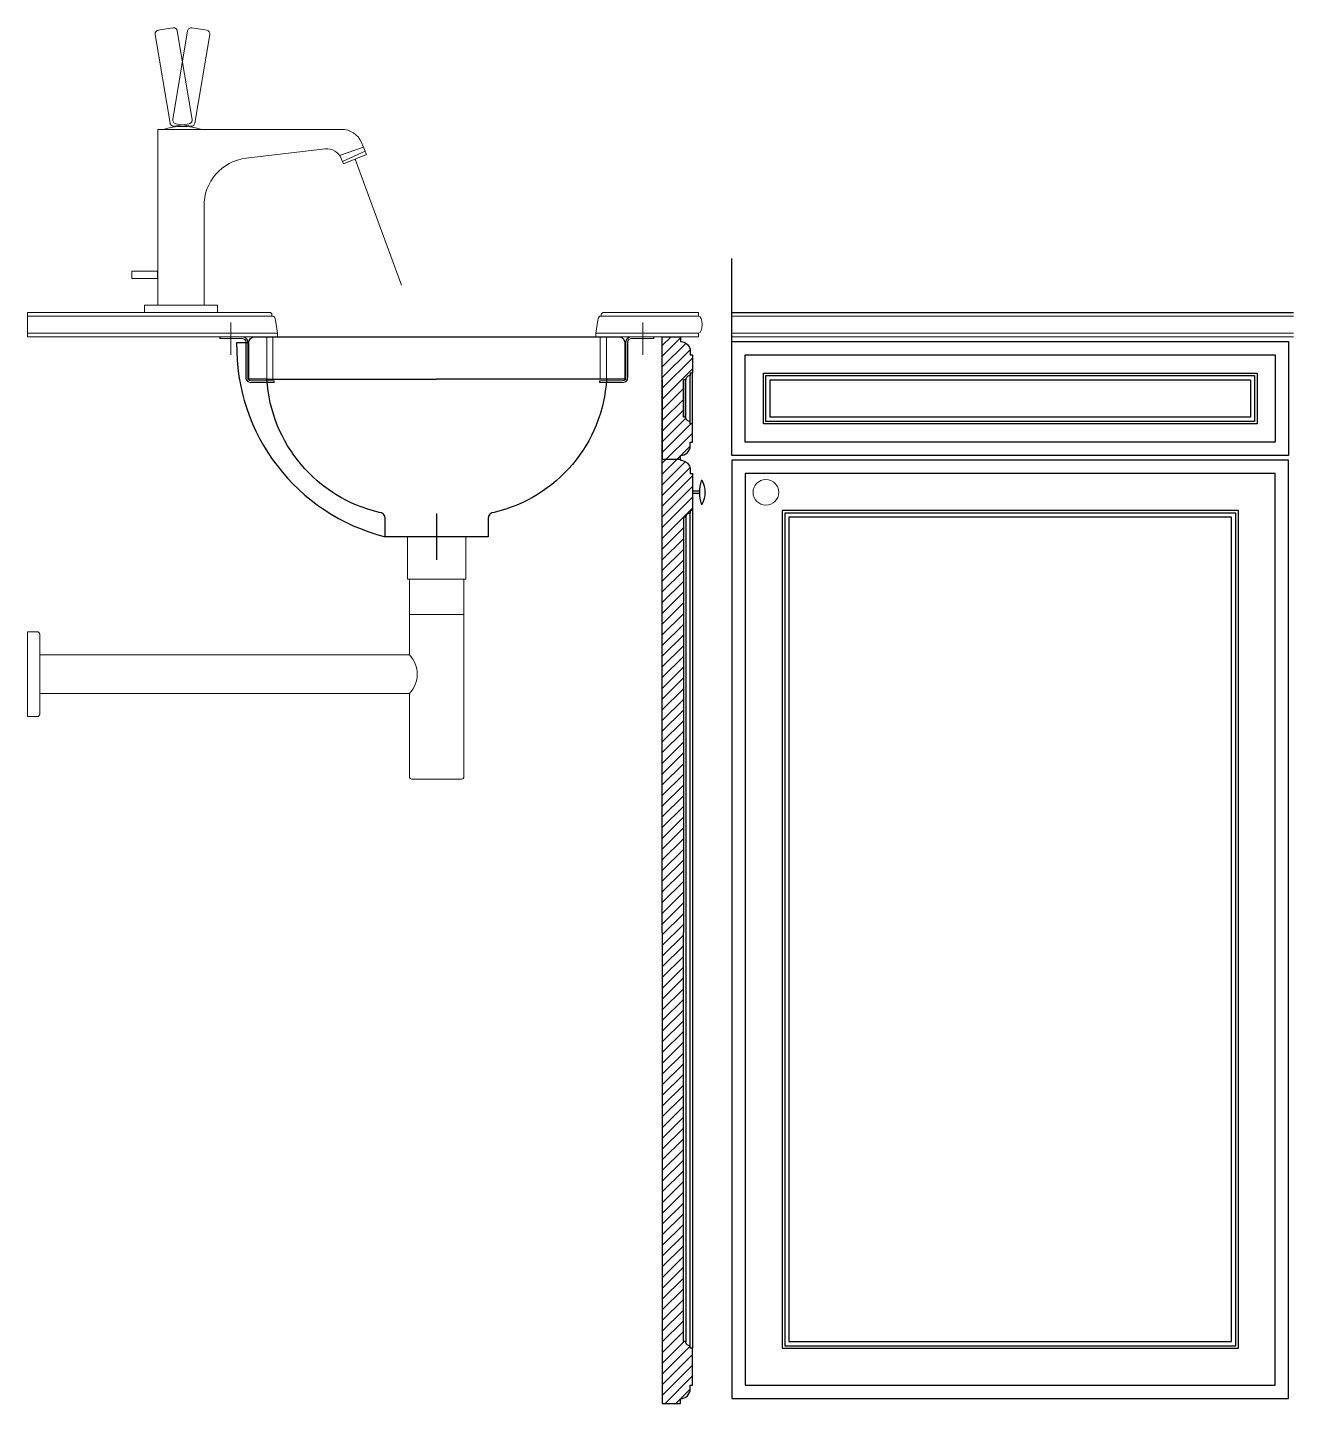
# Model space of a CAD drawing. Header units: inches. Extents: x -12478 to 399182, y -16583 to 525552.
# Drawn here: x -8216 to -7172, y 1173 to 2308 of the extents above; entities that cross this region are included whole.
import ezdxf

# ---------------------------------------------------------------- set-up
doc = ezdxf.new("R2010")
doc.units = ezdxf.units.IN
doc.header["$LTSCALE"] = 1000
doc.header["$MEASUREMENT"] = 0
for name, pattern in [('HIDDEN', [0.375, 0.25, -0.125]), ('HIDDEN2', [0.1875, 0.125, -0.0625]), ('PR11_AL Kaabi_Villa_GF-07_Make up & Toilet$0$HIDDEN2', [4.7625, 3.175, -1.5875])]:
    doc.linetypes.add(name, pattern=pattern)
for name, color, linetype in [('A-DIM', 9, 'Continuous'), ('CQ Grg Gypsum', 41, 'Continuous'), ('CQ SANITARY WARES', 212, 'Continuous'), ('MARBLE 2', 6, 'Continuous'), ('SANITARY WARES', 212, 'Continuous')]:
    doc.layers.add(name, color=color, linetype=linetype)
for name, color, linetype, lineweight in [('CQ Gypsum Hatch', 8, 'Continuous', 20), ('CQ Marble', 6, 'Continuous', 0), ('Sanitaire', 253, 'Continuous', 0), ('Sanitary', 253, 'Continuous', 0)]:
    doc.layers.add(name, color=color, linetype=linetype, lineweight=lineweight)

# ---------------------------------------------------------------- blocks, each defined once
blk = doc.blocks.new('duravit foster side')
at = {"layer": 'Sanitary', "lineweight": 0}
for p, q in [((40918.3, -1407.4, 0), (40918.3, -1380.7, 0)), ((41258, -1407.4, 0), (41258, -1380.7, 0))]:
    blk.add_line(p, q, dxfattribs=at)
at = {"layer": 'Sanitary', "lineweight": 0, "elevation": 0}
for points in [[(40953.9, -1430.3), (40935.2, -1430.3, -0.431365), (40930.8, -1426.1), (40930.8, -1397.2, 0.431365), (40927.4, -1394), (40909.2, -1394), (40909.2, -1392.5), (40927.3, -1392.5, -0.431365), (40932.3, -1397.2), (40932.3, -1426.1, 0.431365), (40935.1, -1428.8), (40953.9, -1428.8), (40953.9, -1430.3)], [(41222.4, -1430.3), (41241.1, -1430.3, 0.431365), (41245.5, -1426.1), (41245.5, -1397.2, -0.431365), (41248.9, -1394), (41267, -1394), (41267, -1392.5), (41249, -1392.5, 0.431365), (41244, -1397.2), (41244, -1426.1, -0.431365), (41241.2, -1428.8), (41222.4, -1428.8), (41222.4, -1430.3)]]:
    blk.add_lwpolyline(points, format="xyb", dxfattribs=at)
at = {"layer": 'SANITARY WARES', "linetype": 'HIDDEN2', "lineweight": 0}
for p, q in [((40948.3, -1392.4), (40948.3, -1427.4)), ((41228.4, -1392.4), (41228.4, -1427.4))]:
    blk.add_line(p, q, dxfattribs=at)
at = {"layer": 'SANITARY WARES'}
for p in [(40948.3, -1427.4), (41228.3, -1427.4)]:
    blk.add_line(p, (41088.4, -1427.4), dxfattribs=at)
at = {"layer": 'SANITARY WARES', "color": 4}
blk.add_line((41088.4, -1538.2), (41088.4, -1576.6), dxfattribs=at)
at = {"layer": 'SANITARY WARES'}
blk.add_lwpolyline([(41228.3, -1427.4), (41243.3, -1427.4), (41243.3, -1397.4, 0.414214), (41238.3, -1392.4), (40938.3, -1392.4, 0.414214), (40933.3, -1397.4), (40933.3, -1427.4), (40948.3, -1427.4, 0.331096), (41041, -1537.4, -0.40788), (41045.9, -1542.4), (41045.9, -1557.4), (41130.8, -1557.4), (41130.8, -1542.4, -0.407798), (41135.7, -1537.4, 0.331478)], format="xyb", close=True, dxfattribs=at)
blk.add_lwpolyline([(41243.3, -1397.4), (41253.3, -1397.4, -0.349204), (41130.8, -1557.4, -0.094557)], format="xyb", dxfattribs=at)
blk = doc.blocks.new('hansgrohe citterio E - side')
at = {"layer": 'SANITARY WARES', "color": 253, "linetype": 'PR11_AL Kaabi_Villa_GF-07_Make up & Toilet$0$HIDDEN2', "lineweight": 0, "ltscale": 5}
blk.add_line((8189.9, 7300.8), (8228.1, 7196.9), dxfattribs=at)
at = {"layer": 'SANITARY WARES', "linetype": 'HIDDEN', "lineweight": 0, "ltscale": 40}
blk.add_lwpolyline([(8039.9, 7409), (8027.6, 7407, 0.414214), (8025.1, 7403.5), (8037.4, 7330.4, 0.414214), (8040.9, 7328), (8053.1, 7330, 0.414214), (8055.6, 7333.4), (8043.3, 7406.6, 0.414214)], format="xyb", close=True, dxfattribs=at)
at = {"layer": 'SANITARY WARES', "lineweight": 0}
blk.add_lwpolyline([(8055.4, 7409), (8067.6, 7407, -0.414214), (8070.1, 7403.5), (8057.8, 7330.4, -0.414214), (8054.4, 7328), (8042.1, 7330, -0.414214), (8039.7, 7333.4), (8051.9, 7406.6, -0.414214)], format="xyb", close=True, dxfattribs=at)
for points in [[(8027.4, 7180.3), (8027.4, 7325.3), (8178.7, 7325.3, -0.301525), (8195.2, 7314.6, -0.177187)], [(8195.2, 7314.6), (8199.4, 7304.7), (8180.4, 7296.9), (8178.6, 7301.2, 0.327296), (8165.3, 7309.2), (8100.2, 7301.5, 0.385781), (8065.4, 7261.6), (8065.4, 7180.3)]]:
    blk.add_lwpolyline(points, format="xyb", dxfattribs=at)
for points in [[(8177.2, 7303.7), (8196.9, 7310.7)], [(8179.7, 7298.7), (8198.4, 7307.3)]]:
    blk.add_lwpolyline(points, dxfattribs=at)
for points in [[(8005.9, 7208.2), (8026.9, 7208.2), (8026.9, 7202.2), (8005.9, 7202.2)], [(8016.4, 7180.3), (8076.4, 7180.3), (8076.4, 7174.3), (8016.4, 7174.3)]]:
    blk.add_lwpolyline(points, close=True, dxfattribs=at)
blk.add_arc((8047.6, 7273.6), 54.1, 72.9357, 107.0643, dxfattribs=at)

msp = doc.modelspace()

# ---------------------------------------------------------------- hatches: boundary and pattern name
at = {"layer": 'Sanitaire'}
h = msp.add_hatch(dxfattribs=at)
h.set_pattern_fill('ANSI31', color=8, scale=50)
h.set_pattern_definition([(45, (-36106.3124, 10233.555), (-4.4194174, 4.4194174), [])])
h.paths.add_polyline_path([(-7667.6, 1939.9), (-7669.6, 1939.9), (-7669.6, 1942.9, 0.414214), (-7677.6, 1950.9), (-7677.6, 1951.9), (-7692.6, 1951.9), (-7692.6, 1561.3), (-7692.6, 1172.9), (-7677.6, 1172.9), (-7677.6, 1176.9, 0.414214), (-7669.6, 1184.9), (-7669.6, 1187.9), (-7667.6, 1187.9), (-7667.6, 1218.4), (-7669.6, 1218.4), (-7669.6, 1220.4, -0.414214), (-7673.2, 1223.9), (-7675.2, 1223.9), (-7675.2, 1561.3), (-7675.2, 1903.9), (-7673.2, 1903.9, -0.414214), (-7669.6, 1907.4), (-7669.6, 1909.4), (-7667.6, 1909.4)])
h.paths.add_polyline_path([(-7675.2, 2017.4), (-7673.2, 2017.4, -0.414214), (-7669.6, 2020.9), (-7669.6, 2022.9), (-7667.6, 2022.9), (-7667.6, 2037.9), (-7669.6, 2037.9), (-7669.6, 2040.9, 0.414214), (-7677.6, 2048.9), (-7677.6, 2052.9), (-7692.6, 2052.9), (-7692.6, 1951.9), (-7677.6, 1951.9), (-7677.6, 1954.9, 0.414214), (-7669.6, 1962.9), (-7669.6, 1965.9), (-7667.6, 1965.9), (-7667.6, 1980.9), (-7669.6, 1980.9), (-7669.6, 1982.9, -0.414214), (-7673.2, 1986.4), (-7675.2, 1986.4)])

# ---------------------------------------------------------------- linework, layer by layer
at = {"color": 8}
for p, q in [((-7635.2, 2048.9), (-7635.2, 2117.3)), ((-7661.9, 1925.5, 0), (-7667.6, 1925.5)), ((-7661.9, 1923.5, 0), (-7667.6, 1923.5))]:
    msp.add_line(p, q, dxfattribs=at)
for centre, radius, start, end in [((-7623.9, 1924.5, 0), 38, 165.501, 194.499), ((-7660.2, 1933.8, 0), 0.5, 30.1073, 165.501), ((-7676.4, 1924.5, 0), 19.2, 329.8927, 30.1073), ((-7660.2, 1915.1, 0), 0.5, 194.499, 329.8927)]:
    msp.add_arc(centre, radius, start, end, dxfattribs=at)
at = {"layer": 'A-DIM', "color": 8}
msp.add_line((-7635.2, 2072.9, 0), (-7172.2, 2072.9, 0), dxfattribs=at)
at = {"layer": 'CQ Grg Gypsum'}
for p, q in [((-7669.6, 1982.9), (-7669.6, 2020.9)), ((-7667.6, 1980.9), (-7667.6, 2022.9)), ((-7673.2, 1986.4), (-7673.2, 2017.4)), ((-7669.6, 1220.4), (-7669.6, 1907.4, 0)), ((-7667.6, 1909.4), (-7667.6, 1218.4, 0)), ((-7673.2, 1903.9), (-7673.2, 1223.9, 0))]:
    msp.add_line(p, q, dxfattribs=at)
for points in [[(-7692.6, 1951.9), (-7692.6, 2052.9), (-7677.6, 2052.9), (-7677.6, 2048.9, -0.414214), (-7669.6, 2040.9), (-7669.6, 2037.9), (-7667.6, 2037.9), (-7667.6, 2022.9), (-7669.6, 2022.9), (-7669.6, 2020.9, 0.414214), (-7673.2, 2017.4), (-7675.2, 2017.4), (-7675.2, 1986.4)], [(-7692.6, 2017.4), (-7692.6, 1951.9), (-7677.6, 1951.9), (-7677.6, 1954.9, 0.414214), (-7669.6, 1962.9), (-7669.6, 1965.9), (-7667.6, 1965.9), (-7667.6, 1980.9), (-7669.6, 1980.9), (-7669.6, 1982.9, -0.414214), (-7673.2, 1986.4), (-7675.2, 1986.4), (-7675.2, 2017.4)], [(-7692.6, 1561.3), (-7692.6, 1951.9), (-7677.6, 1951.9), (-7677.6, 1950.9, -0.414214), (-7669.6, 1942.9), (-7669.6, 1939.9), (-7667.6, 1939.9), (-7667.6, 1909.4), (-7669.6, 1909.4), (-7669.6, 1907.4, 0.414214), (-7673.2, 1903.9), (-7675.2, 1903.9), (-7675.2, 1561.3)], [(-7692.6, 1561.3), (-7692.6, 1172.9), (-7677.6, 1172.9), (-7677.6, 1176.9, 0.414214), (-7669.6, 1184.9), (-7669.6, 1187.9), (-7667.6, 1187.9), (-7667.6, 1218.4), (-7669.6, 1218.4), (-7669.6, 1220.4, -0.414214), (-7673.2, 1223.9), (-7675.2, 1223.9), (-7675.2, 1561.3)]]:
    msp.add_lwpolyline(points, format="xyb", dxfattribs=at)
for points in [[(-7176.2, 2048.9), (-7176.2, 1954.9), (-7635.2, 1954.9), (-7635.2, 2048.9)], [(-7207.7, 2017.4), (-7207.7, 1986.4), (-7603.7, 1986.4), (-7603.7, 2017.4)], [(-7176.2, 1950.9), (-7635.2, 1950.9), (-7635.2, 1176.9), (-7176.2, 1176.9)], [(-7223.2, 1903.9), (-7588.2, 1903.9), (-7588.2, 1223.9), (-7223.2, 1223.9)]]:
    msp.add_lwpolyline(points, close=True, dxfattribs=at)
at = {"layer": 'CQ Grg Gypsum', "color": 8}
for points in [[(-7187.2, 2037.9), (-7187.2, 1965.9), (-7624.2, 1965.9), (-7624.2, 2037.9)], [(-7202.2, 2022.9), (-7202.2, 1980.9), (-7609.2, 1980.9), (-7609.2, 2022.9)], [(-7204.2, 2020.9), (-7204.2, 1982.9), (-7607.2, 1982.9), (-7607.2, 2020.9)], [(-7187.2, 1939.9), (-7624.2, 1939.9), (-7624.2, 1187.9), (-7187.2, 1187.9)], [(-7217.6, 1909.4), (-7593.7, 1909.4), (-7593.7, 1218.4), (-7217.6, 1218.4)], [(-7219.6, 1907.4), (-7591.7, 1907.4), (-7591.7, 1220.4), (-7219.6, 1220.4)]]:
    msp.add_lwpolyline(points, close=True, dxfattribs=at)
at = {"layer": 'CQ Gypsum Hatch', "color": 8}
msp.add_circle((-7607.2, 1924.5, 0), 10.6, dxfattribs=at)
at = {"layer": 'CQ Marble'}
for p, q in [((-7635.2, 2072.9, 0), (-7192.2, 2072.9, 0)), ((-7172.2, 2072.9, 0), (-7635.2, 2072.9, 0)), ((-7172.2, 2069.9, 0), (-7635.2, 2069.9, 0)), ((-7635.2, 2055.9, 0), (-7172.2, 2055.9, 0)), ((-7635.2, 2052.9, 0), (-7172.2, 2052.9, 0))]:
    msp.add_line(p, q, dxfattribs=at)
at = {"layer": 'MARBLE 2', "lineweight": 0}
for p, q in [((-8039.5, 2072.9, 0), (-8216, 2072.9, 0)), ((-8216, 2072.9, 0), (-8216, 2052.9, 0)), ((-8013.4, 2069.9, 0), (-8216, 2069.9, 0)), ((-7662.7, 2069.9, 0), (-7744, 2069.9, 0)), ((-7662.7, 2072.9, 0), (-7717.9, 2072.9, 0)), ((-7662.7, 2069.9, 0), (-7662.7, 2072.9, 0)), ((-8009.9, 2055.9, 0), (-8216, 2055.9, 0)), ((-7662.7, 2055.9, 0), (-7747.5, 2055.9, 0)), ((-7662.7, 2052.9, 0), (-7662.7, 2055.9, 0)), ((-8009.9, 2052.9, 0), (-8216, 2052.9, 0)), ((-7662.7, 2052.9, 0), (-7747.5, 2052.9, 0))]:
    msp.add_line(p, q, dxfattribs=at)
at = {"layer": 'MARBLE 2', "lineweight": 0, "elevation": 0}
for points in [[(-8039.5, 2072.9), (-8016.5, 2072.9, -0.414214), (-8014.5, 2070.9), (-8014.5, 2069.9), (-8013.4, 2069.9, -0.140643), (-8011.5, 2066.6), (-8009.9, 2055.9), (-8009.9, 2052.9)], [(-7717.9, 2072.9), (-7740.9, 2072.9, 0.414214), (-7742.9, 2070.9), (-7742.9, 2069.9), (-7744, 2069.9, 0.140643), (-7745.9, 2066.6), (-7747.5, 2055.9), (-7747.5, 2052.9)]]:
    msp.add_lwpolyline(points, format="xyb", dxfattribs=at)
at = {"layer": 'MARBLE 2', "lineweight": 0}
msp.add_ellipse((-7662.7, 2062.9, 0), major_axis=(0, 7), ratio=0.428571, start_param=3.141593, end_param=6.283185, dxfattribs=at)
at = {"layer": 'Sanitary', "lineweight": 0, "elevation": 0}
for points in [[(-8012.9, 2015.1), (-8031.6, 2015.1, -0.431365), (-8036, 2019.2), (-8036, 2048.2, 0.431365), (-8039.4, 2051.4), (-8057.6, 2051.4), (-8057.6, 2052.9), (-8039.5, 2052.9, -0.431365), (-8034.5, 2048.2), (-8034.5, 2019.2, 0.431365), (-8031.7, 2016.6), (-8012.9, 2016.6), (-8012.9, 2015.1)], [(-7744.4, 2015.1), (-7725.7, 2015.1, 0.431365), (-7721.3, 2019.2), (-7721.3, 2048.2, -0.431365), (-7717.9, 2051.4), (-7699.8, 2051.4), (-7699.8, 2052.9), (-7717.8, 2052.9, 0.431365), (-7722.8, 2048.2), (-7722.8, 2019.2, -0.431365), (-7725.6, 2016.6), (-7744.4, 2016.6), (-7744.4, 2015.1)]]:
    msp.add_lwpolyline(points, format="xyb", dxfattribs=at)
at = {"layer": 'Sanitary', "elevation": 0}
for points in [[(-7854.7, 1852.9), (-7854.7, 1887.9), (-7902.7, 1887.9), (-7902.7, 1852.9)], [(-7856.2, 1852.9), (-7901.2, 1852.9), (-7901.2, 1823.6), (-7856.2, 1823.6)]]:
    msp.add_lwpolyline(points, close=True, dxfattribs=at)
for points in [[(-7901.2, 1758.5), (-7901.2, 1689.9, 0.414214), (-7899.2, 1687.9), (-7858.2, 1687.9, 0.414214), (-7856.2, 1689.9), (-7856.2, 1823.6), (-7901.2, 1823.6), (-7901.2, 1790.5)], [(-8206, 1758.5), (-8206, 1790.5), (-7901.2, 1790.5, -0.405768), (-7901.2, 1758.5), (-8206, 1758.5), (-8206, 1790.5)]]:
    msp.add_lwpolyline(points, format="xyb", dxfattribs=at)
msp.add_lwpolyline([(-8206, 1741.5), (-8206, 1807.5, 0.414214), (-8208, 1809.5), (-8216, 1809.5), (-8216, 1739.5), (-8208, 1739.5, 0.414214)], format="xyb", close=True, dxfattribs=at)
at = {"layer": 'SANITARY WARES', "linetype": 'PR11_AL Kaabi_Villa_GF-07_Make up & Toilet$0$HIDDEN2', "lineweight": 0}
for p, q in [((-8013.9, 2017.9, 0), (-8013.9, 2052.9, 0)), ((-7743.9, 2017.9, 0), (-7743.9, 2052.9, 0))]:
    msp.add_line(p, q, dxfattribs=at)

# ---------------------------------------------------------------- block references
at = {"layer": 'CQ SANITARY WARES', "color": 6}
msp.add_blockref('hansgrohe citterio E - side', (-16135.9, -5101.4, 0), dxfattribs=at)
at = {"layer": 'SANITARY WARES', "xscale": -1}
msp.add_blockref('duravit foster side', (33209.7, 3445.3, 0), dxfattribs=at)

doc.saveas('drawing.dxf')
